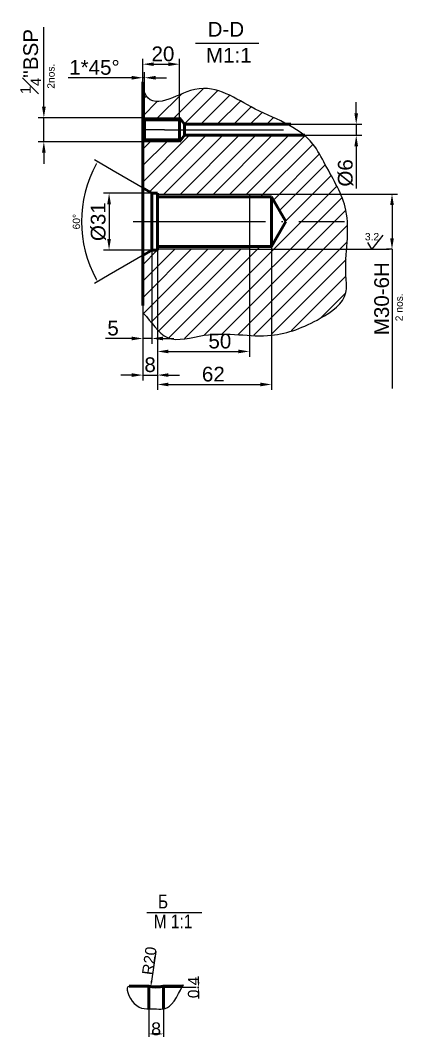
# Model space of a CAD drawing. Header units: millimetres. Extents: x -954 to 34898, y -2134 to 12006.
# Drawn here: x 16063 to 16272, y 1259 to 1813 of the extents above; entities that cross this region are included whole.
import ezdxf

# ---------------------------------------------------------------- set-up
doc = ezdxf.new("R2010")
doc.units = ezdxf.units.MM
doc.header["$LTSCALE"] = 3
doc.linetypes.add('ACAD_ISO04W100', pattern=[30, 24, -3, 0, -3])
doc.linetypes.add('ACAD_ISO05W100', pattern=[33, 24, -3, 0, -3, 0, -3])
for name, color, linetype, lineweight in [('контурная', 7, 'Continuous', 50), ('осевые', 1, 'ACAD_ISO04W100', 25), ('размерные', 7, 'Continuous', 25), ('размеры', 80, 'ACAD_ISO05W100', 25), ('тонкая', 7, 'Continuous', 20), ('тонкий', 7, 'Continuous', 20)]:
    doc.layers.add(name, color=color, linetype=linetype, lineweight=lineweight)
doc.layers.add('осевая', color=4, linetype='Continuous')
doc.styles.add('s1v4', font='arial.ttf', dxfattribs={"height": 4})
doc.styles.add('s2v4', font='arial.ttf', dxfattribs={"height": 8})
doc.styles.add('s3v2.5', font='arial.ttf', dxfattribs={"width": 0.8, "height": 7.5})
doc.styles.get("Standard").update_dxf_attribs({"font": 'arial.ttf'})
doc.dimstyles.new('s1v4', dxfattribs={"dimtxt": 4, "dimasz": 1.5, "dimexe": 2, "dimexo": 0, "dimgap": 0.7, "dimtad": 1, "dimtxsty": 'Standard', "dimcen": 2.5, "dimadec": 0, "dimazin": 0, "dimtfac": 1, "dimtix": 1, "dimtmove": 0, "dimatfit": 3, "dimfxl": 1, "dimlwd": -1, "dimlwe": 20, "dimarcsym": 0})
doc.dimstyles.new('s2v4', dxfattribs={"dimtxt": 8, "dimasz": 6, "dimexe": 3, "dimexo": 0, "dimgap": 1.5, "dimtad": 1, "dimtxsty": 'Standard', "dimcen": 2.5, "dimadec": 0, "dimazin": 0, "dimtfac": 1, "dimtmove": 0, "dimatfit": 3, "dimfxl": 1, "dimarcsym": 0})
pattern_1 = [(45, (15611.357, -15.4245), (-4.490128, 4.490128), [])]

# ---------------------------------------------------------------- blocks, each defined once
blk = doc.blocks.new('*D1412')
at = {"layer": 'Defpoints', "color": 0, "transparency": 16777216}
for p in [(16192.05, 1756.06), (16215.49, 1750.06), (16246.12, 1750.06)]:
    blk.add_point(p, dxfattribs=at)
at = {"layer": 'размерные', "color": 0, "lineweight": -2, "transparency": 16777216}
for p, q in [((16246.12, 1762.06), (16246.12, 1768.06)), ((16192.05, 1756.06), (16249.12, 1756.06)), ((16246.12, 1756.06), (16246.12, 1750.06)), ((16215.49, 1750.06), (16249.12, 1750.06)), ((16246.12, 1744.06), (16246.12, 1721.11))]:
    blk.add_line(p, q, dxfattribs=at)
at = {"layer": 'размерные', "color": 0, "transparency": 16777216}
for points in [[(16245.12, 1762.06), (16247.12, 1762.06), (16246.12, 1756.06)], [(16245.12, 1744.06), (16247.12, 1744.06), (16246.12, 1750.06)]]:
    blk.add_solid(points, dxfattribs=at)
at = {"layer": 'размерные', "color": 0, "transparency": 16777216, "insert": (16240.31, 1729.58), "char_height": 8, "attachment_point": 5, "rotation": 90}
blk.add_mtext('%%c6', dxfattribs=at)
blk = doc.blocks.new('*D1413')
at = {"layer": 'Defpoints', "color": 0, "transparency": 16777216}
for p in [(16150.01, 1788.76), (16150.01, 1759.56), (16130.01, 1757.49)]:
    blk.add_point(p, dxfattribs=at)
at = {"layer": 'размерные', "color": 0, "lineweight": -2, "transparency": 16777216}
for p, q in [((16130.01, 1757.49), (16130.01, 1791.76)), ((16136.01, 1788.76), (16144.01, 1788.76)), ((16150.01, 1759.56), (16150.01, 1791.76))]:
    blk.add_line(p, q, dxfattribs=at)
at = {"layer": 'размерные', "color": 0, "transparency": 16777216}
for points in [[(16136.01, 1789.76), (16136.01, 1787.76), (16130.01, 1788.76)], [(16144.01, 1789.76), (16144.01, 1787.76), (16150.01, 1788.76)]]:
    blk.add_solid(points, dxfattribs=at)
at = {"layer": 'размерные', "color": 0, "transparency": 16777216, "insert": (16141, 1794.34), "char_height": 8, "attachment_point": 5}
blk.add_mtext('20', dxfattribs=at)
blk = doc.blocks.new('*D1421')
at = {"layer": 'Defpoints', "color": 0, "transparency": 16777216}
for p in [(16130.01, 1781.37), (16130.01, 1757.49), (16131.01, 1757.49)]:
    blk.add_point(p, dxfattribs=at)
at = {"layer": 'размерные', "color": 0, "lineweight": -2, "transparency": 16777216}
for p, q in [((16124.01, 1781.37), (16089.5, 1781.37)), ((16130.01, 1757.49), (16130.01, 1784.37)), ((16131.01, 1781.37), (16130.01, 1781.37)), ((16131.01, 1757.49), (16131.01, 1784.37)), ((16137.01, 1781.37), (16143.01, 1781.37))]:
    blk.add_line(p, q, dxfattribs=at)
at = {"layer": 'размерные', "color": 0, "transparency": 16777216}
for points in [[(16124.01, 1782.37), (16124.01, 1780.37), (16130.01, 1781.37)], [(16137.01, 1782.37), (16137.01, 1780.37), (16131.01, 1781.37)]]:
    blk.add_solid(points, dxfattribs=at)
at = {"layer": 'размерные', "color": 0, "transparency": 16777216, "insert": (16103.75, 1786.96), "char_height": 8, "attachment_point": 5}
blk.add_mtext('1*45°', dxfattribs=at)
blk = doc.blocks.new('*D1422')
at = {"layer": 'Defpoints', "color": 0, "transparency": 16777216}
for p in [(16076.22, 1759.56), (16130.76, 1759.56), (16130.76, 1746.56)]:
    blk.add_point(p, dxfattribs=at)
at = {"layer": 'размерные', "color": 0, "lineweight": -2, "transparency": 16777216}
for p, q in [((16076.22, 1765.56), (16076.22, 1808.88)), ((16130.76, 1759.56), (16073.22, 1759.56)), ((16076.22, 1746.56), (16076.22, 1759.56)), ((16130.76, 1746.56), (16073.22, 1746.56)), ((16076.22, 1740.56), (16076.22, 1734.56))]:
    blk.add_line(p, q, dxfattribs=at)
at = {"layer": 'размерные', "color": 0, "transparency": 16777216}
for points in [[(16075.22, 1765.56), (16077.22, 1765.56), (16076.22, 1759.56)], [(16075.22, 1740.56), (16077.22, 1740.56), (16076.22, 1746.56)]]:
    blk.add_solid(points, dxfattribs=at)
at = {"layer": 'размерные', "color": 0, "transparency": 16777216, "insert": (16069.04, 1790.22), "char_height": 8, "attachment_point": 5, "rotation": 90}
blk.add_mtext("\\A1;{\\H0.7x;\\S1#4;}''BSP", dxfattribs=at)
blk = doc.blocks.new('*D1423')
at = {"layer": 'Defpoints', "color": 0, "transparency": 16777216}
for p in [(16135.01, 1718.56), (16111.69, 1687.56), (16135.01, 1687.56)]:
    blk.add_point(p, dxfattribs=at)
at = {"layer": 'размерные', "color": 0, "lineweight": -2, "transparency": 16777216}
for p, q in [((16135.01, 1718.56), (16108.69, 1718.56)), ((16111.69, 1712.56), (16111.69, 1693.56)), ((16135.01, 1687.56), (16108.69, 1687.56))]:
    blk.add_line(p, q, dxfattribs=at)
at = {"layer": 'размерные', "color": 0, "transparency": 16777216}
for points in [[(16110.69, 1712.56), (16112.69, 1712.56), (16111.69, 1718.56)], [(16110.69, 1693.56), (16112.69, 1693.56), (16111.69, 1687.56)]]:
    blk.add_solid(points, dxfattribs=at)
at = {"layer": 'размерные', "color": 0, "transparency": 16777216, "insert": (16105.88, 1703.06), "char_height": 8, "attachment_point": 5, "rotation": 90}
blk.add_mtext('%%c31', dxfattribs=at)
blk = doc.blocks.new('*D1414')
at = {"layer": 'Defpoints', "color": 0, "transparency": 16777216}
for p in [(16186.38, 1718.06), (16265.58, 1688.06), (16265.58, 1688.06)]:
    blk.add_point(p, dxfattribs=at)
at = {"layer": 'размерные', "color": 0, "lineweight": -2, "transparency": 16777216}
for p, q in [((16186.38, 1718.06), (16268.58, 1718.06)), ((16265.58, 1712.06), (16265.58, 1694.06)), ((16265.58, 1688.06), (16262.58, 1688.06)), ((16265.58, 1688.06), (16265.58, 1612.26))]:
    blk.add_line(p, q, dxfattribs=at)
at = {"layer": 'размерные', "color": 0, "transparency": 16777216}
for points in [[(16264.58, 1712.06), (16266.58, 1712.06), (16265.58, 1718.06)], [(16264.58, 1694.06), (16266.58, 1694.06), (16265.58, 1688.06)]]:
    blk.add_solid(points, dxfattribs=at)
at = {"layer": 'размерные', "color": 0, "transparency": 16777216, "insert": (16259.99, 1647.16), "char_height": 8, "attachment_point": 5, "rotation": 90}
blk.add_mtext('         M30-6H', dxfattribs=at)
blk = doc.blocks.new('*D1424')
at = {"layer": 'Defpoints', "color": 0, "transparency": 16777216}
for p in [(16138.01, 1689.56), (16200.01, 1689.56), (16200.01, 1614.44)]:
    blk.add_point(p, dxfattribs=at)
at = {"layer": 'размерные', "color": 0, "lineweight": -2, "transparency": 16777216}
for p, q in [((16138.01, 1689.56), (16138.01, 1611.44)), ((16200.01, 1689.56), (16200.01, 1611.44)), ((16144.01, 1614.44), (16194.01, 1614.44))]:
    blk.add_line(p, q, dxfattribs=at)
at = {"layer": 'размерные', "color": 0, "transparency": 16777216}
for points in [[(16144.01, 1615.44), (16144.01, 1613.44), (16138.01, 1614.44)], [(16194.01, 1615.44), (16194.01, 1613.44), (16200.01, 1614.44)]]:
    blk.add_solid(points, dxfattribs=at)
at = {"layer": 'размерные', "color": 0, "transparency": 16777216, "insert": (16168.41, 1620.03), "char_height": 8, "attachment_point": 5}
blk.add_mtext('62', dxfattribs=at)
blk = doc.blocks.new('*D1415')
at = {"layer": 'Defpoints', "color": 0, "transparency": 16777216}
for p in [(16138.01, 1689.56), (16188.01, 1688.06), (16188.01, 1632.41)]:
    blk.add_point(p, dxfattribs=at)
at = {"layer": 'размерные', "color": 0, "lineweight": -2, "transparency": 16777216}
for p, q in [((16138.01, 1689.56), (16138.01, 1629.41)), ((16188.01, 1688.06), (16188.01, 1629.41)), ((16144.01, 1632.41), (16182.01, 1632.41))]:
    blk.add_line(p, q, dxfattribs=at)
at = {"layer": 'размерные', "color": 0, "transparency": 16777216}
for points in [[(16144.01, 1633.41), (16144.01, 1631.41), (16138.01, 1632.41)], [(16182.01, 1633.41), (16182.01, 1631.41), (16188.01, 1632.41)]]:
    blk.add_solid(points, dxfattribs=at)
at = {"layer": 'размерные', "color": 0, "transparency": 16777216, "insert": (16171.95, 1638), "char_height": 8, "attachment_point": 5}
blk.add_mtext('50', dxfattribs=at)
blk = doc.blocks.new('*D1425')
at = {"layer": 'Defpoints', "color": 0, "transparency": 16777216}
for p in [(16130.01, 1689.45), (16138.01, 1689.56), (16138.01, 1619.56)]:
    blk.add_point(p, dxfattribs=at)
at = {"layer": 'размерные', "color": 0, "lineweight": -2, "transparency": 16777216}
for p, q in [((16130.01, 1689.45), (16130.01, 1616.56)), ((16138.01, 1689.56), (16138.01, 1616.56)), ((16124.01, 1619.56), (16118.01, 1619.56)), ((16130.01, 1619.56), (16138.01, 1619.56)), ((16144.01, 1619.56), (16150.01, 1619.56))]:
    blk.add_line(p, q, dxfattribs=at)
at = {"layer": 'размерные', "color": 0, "transparency": 16777216}
for points in [[(16124.01, 1620.56), (16124.01, 1618.56), (16130.01, 1619.56)], [(16144.01, 1620.56), (16144.01, 1618.56), (16138.01, 1619.56)]]:
    blk.add_solid(points, dxfattribs=at)
at = {"layer": 'размерные', "color": 0, "transparency": 16777216, "insert": (16134.01, 1625.15), "char_height": 8, "attachment_point": 5}
blk.add_mtext('8', dxfattribs=at)
blk = doc.blocks.new('*D1426')
at = {"layer": 'Defpoints', "color": 0, "transparency": 16777216}
for p in [(16130.01, 1689.45), (16135.01, 1689.45), (16135.01, 1639.48)]:
    blk.add_point(p, dxfattribs=at)
at = {"layer": 'размерные', "color": 0, "lineweight": -2, "transparency": 16777216}
for p, q in [((16130.01, 1689.45), (16130.01, 1636.48)), ((16135.01, 1689.45), (16135.01, 1636.48)), ((16124.01, 1639.48), (16109.7, 1639.48)), ((16135.01, 1639.48), (16130.01, 1639.48)), ((16141.01, 1639.48), (16147.01, 1639.48))]:
    blk.add_line(p, q, dxfattribs=at)
at = {"layer": 'размерные', "color": 0, "transparency": 16777216}
for points in [[(16124.01, 1640.48), (16124.01, 1638.48), (16130.01, 1639.48)], [(16141.01, 1640.48), (16141.01, 1638.48), (16135.01, 1639.48)]]:
    blk.add_solid(points, dxfattribs=at)
at = {"layer": 'размерные', "color": 0, "transparency": 16777216, "insert": (16113.85, 1645.05), "char_height": 8, "attachment_point": 5}
blk.add_mtext('5', dxfattribs=at)
blk = doc.blocks.new('*D1419')
at = {"layer": 'Defpoints', "color": 0, "transparency": 16777216}
for p in [(16113.9, 1730.74), (16135.01, 1718.56), (16097.7, 1714.37), (16135.01, 1687.56), (16111.69, 1674.09)]:
    blk.add_point(p, dxfattribs=at)
at = {"layer": 'размерные', "color": 0, "lineweight": 20, "transparency": 16777216}
for p, q in [((16113.9, 1730.74), (16103.7, 1736.63)), ((16111.69, 1674.09), (16103.7, 1669.48))]:
    blk.add_line(p, q, dxfattribs=at)
at = {"layer": 'размерные', "color": 0, "transparency": 16777216}
blk.add_arc((16161.85, 1703.06), 65.15, 151.3193, 208.6807, dxfattribs=at)
for points in [[(16104.48, 1734.44), (16104.92, 1734.2), (16105.44, 1735.63)], [(16104.92, 1671.91), (16104.48, 1671.67), (16105.44, 1670.48)]]:
    blk.add_solid(points, dxfattribs=at)
at = {"layer": 'размерные', "color": 0, "transparency": 16777216, "insert": (16093.96, 1703.06), "char_height": 4, "attachment_point": 5, "rotation": 90}
blk.add_mtext('60°', dxfattribs=at)

msp = doc.modelspace()

# ---------------------------------------------------------------- hatches: boundary and pattern name
at = {"layer": 'тонкая'}
h = msp.add_hatch(dxfattribs=at)
h.set_pattern_fill('ANSI31', color=256, scale=2, style=0)
h.set_pattern_definition(pattern_1)
edge = h.paths.add_edge_path()
edge.add_spline(control_points=[(16208.615, 1756.055), (16202.354, 1759.378), (16184.163, 1766.509), (16162.096, 1784.003), (16133.524, 1761.562), (16130.006, 1776.39)], knot_values=[226.2772042, 226.2772042, 226.2772042, 226.2772042, 247.3442324, 281.496873, 307.5203514, 307.5203514, 307.5203514, 307.5203514], degree=3, periodic=0)
edge.add_line((16130.006, 1776.39), (16130.006, 1759.555))
edge.add_line((16130.006, 1759.555), (16150.006, 1759.555))
edge.add_line((16150.006, 1759.555), (16152.692, 1756.055))
edge.add_line((16152.692, 1756.055), (16162.909, 1756.055))
edge.add_line((16162.909, 1756.055), (16208.615, 1756.055))
h = msp.add_hatch(dxfattribs=at)
h.set_pattern_fill('ANSI31', color=256, scale=2, style=0)
h.set_pattern_definition(pattern_1)
edge = h.paths.add_edge_path()
edge.add_spline(control_points=[(16240.804, 1686.683), (16240.504, 1682.31), (16240.12, 1675.116), (16241.055, 1667.853), (16240.69, 1665.317)], knot_values=[123.8992065, 123.8992065, 123.8992065, 123.8992065, 136.800384, 144.8420591, 144.8420591, 144.8420591, 144.8420591], degree=3, periodic=0)
edge.add_line((16240.457, 1679.926), (16240.455, 1680.057))
edge.add_line((16240.455, 1680.057), (16240.483, 1680.585))
edge.add_spline(control_points=[(16240.69, 1665.317), (16241.055, 1667.853), (16240.12, 1675.116), (16240.504, 1682.31), (16240.804, 1686.683)], knot_values=[123.8992065, 123.8992065, 123.8992065, 123.8992065, 131.9408817, 144.8420591, 144.8420591, 144.8420591, 144.8420591], degree=3, periodic=0)
edge.add_line((16240.804, 1686.683), (16241.359, 1695.346))
edge.add_line((16241.359, 1695.346), (16241.269, 1704.245))
edge.add_line((16241.269, 1704.245), (16240.676, 1708.627))
edge.add_line((16240.676, 1708.627), (16238.598, 1715.74))
edge.add_line((16238.598, 1715.74), (16235.523, 1722.576))
edge.add_line((16235.523, 1722.576), (16229.937, 1732.91))
edge.add_line((16229.937, 1732.91), (16223.699, 1743.769))
edge.add_line((16223.699, 1743.769), (16217.848, 1750.055))
edge.add_line((16217.848, 1750.055), (16152.692, 1750.055))
edge.add_line((16152.692, 1750.055), (16150.006, 1746.555))
edge.add_line((16150.006, 1746.555), (16130.046, 1746.555))
edge.add_line((16130.046, 1746.555), (16130.006, 1721.442))
edge.add_line((16130.006, 1721.442), (16135.006, 1718.555))
edge.add_line((16135.006, 1718.555), (16138.006, 1718.555))
edge.add_line((16138.006, 1718.555), (16138.006, 1718.055))
edge.add_line((16138.006, 1718.055), (16188.006, 1718.055))
edge.add_line((16188.006, 1718.055), (16188.006, 1716.555))
edge.add_line((16188.006, 1716.555), (16200.006, 1716.555))
edge.add_line((16200.006, 1716.555), (16207.8, 1703.055))
edge.add_line((16207.8, 1703.055), (16200.006, 1689.555))
edge.add_line((16200.006, 1689.555), (16188.006, 1689.555))
edge.add_line((16188.006, 1689.555), (16188.006, 1688.055))
edge.add_line((16188.006, 1688.055), (16138.006, 1688.055))
edge.add_line((16138.006, 1688.055), (16138.006, 1687.555))
edge.add_line((16138.006, 1687.555), (16135.006, 1687.555))
edge.add_line((16135.006, 1687.555), (16130.006, 1684.669))
edge.add_line((16130.006, 1684.669), (16130.006, 1653.089))
edge.add_line((16130.006, 1653.089), (16136.685, 1645.704))
edge.add_line((16136.685, 1645.704), (16140.695, 1641.694))
edge.add_spline(control_points=[(16140.695, 1641.694), (16140.868, 1641.559), (16141.042, 1641.427), (16141.219, 1641.3)], knot_values=[14.9744628, 14.9744628, 14.9744628, 14.9744628, 15.6665155, 15.6665155, 15.6665155, 15.6665155], degree=3, periodic=0)
edge.add_line((16141.219, 1641.3), (16146.831, 1639.107))
edge.add_line((16146.831, 1639.107), (16155.545, 1639.732))
edge.add_spline(control_points=[(16155.545, 1639.732), (16158.136, 1640.209), (16161.248, 1640.915), (16164.308, 1641.337), (16164.751, 1641.392)], knot_values=[31.0719502, 31.0719502, 31.0719502, 31.0719502, 38.4885104, 39.7484832, 39.7484832, 39.7484832, 39.7484832], degree=3, periodic=0)
edge.add_spline(control_points=[(16164.751, 1641.392), (16167.92, 1641.79), (16171.036, 1641.903), (16174.104, 1641.867)], knot_values=[39.7484832, 39.7484832, 39.7484832, 39.7484832, 48.756452, 48.756452, 48.756452, 48.756452], degree=3, periodic=0)
edge.add_spline(control_points=[(16174.104, 1641.867), (16178.84, 1641.812), (16183.464, 1641.405), (16188.006, 1641.152)], knot_values=[48.756452, 48.756452, 48.756452, 48.756452, 62.6560405, 62.6560405, 62.6560405, 62.6560405], degree=3, periodic=0)
edge.add_line((16188.006, 1641.152), (16204.802, 1641.912))
edge.add_line((16204.802, 1641.912), (16215.553, 1645.127))
edge.add_line((16215.553, 1645.127), (16224.9, 1649.541))
edge.add_line((16224.9, 1649.541), (16233.503, 1654.929))
edge.add_line((16233.503, 1654.929), (16239.061, 1660.816))
edge.add_line((16239.061, 1660.816), (16240.69, 1665.317))
edge.add_line((16240.69, 1665.317), (16240.55, 1673.123))
edge.add_line((16240.55, 1673.123), (16240.543, 1673.615))

# ---------------------------------------------------------------- linework, layer by layer
at = {"layer": 'контурная'}
for p, q in [((16130.006, 1730.16), (16130.006, 1779.043)), ((16131.006, 1758.516), (16130.006, 1759.516)), ((16131.006, 1758.516), (16131.006, 1747.516)), ((16131.006, 1753.055), (16131.006, 1758.516)), ((16150.006, 1758.516), (16131.006, 1758.516)), ((16150.006, 1747.516), (16150.006, 1758.516)), ((16162.909, 1756.055), (16152.692, 1756.055)), ((16162.909, 1756.055), (16210.493, 1756.055)), ((16130.006, 1753.055), (16131.006, 1753.055)), ((16162.909, 1750.055), (16152.692, 1750.055)), ((16162.909, 1750.055), (16218.215, 1750.055)), ((16131.006, 1747.516), (16130.006, 1746.516)), ((16131.006, 1747.516), (16150.006, 1747.516)), ((16130.006, 1689.447), (16130.006, 1730.16)), ((16135.006, 1718.555), (16130.006, 1721.442)), ((16138.006, 1718.555), (16135.006, 1718.555)), ((16135.006, 1718.555), (16135.006, 1687.555)), ((16138.006, 1687.555), (16138.006, 1718.555)), ((16200.006, 1716.555), (16138.006, 1716.555)), ((16200.006, 1689.555), (16200.006, 1716.555)), ((16130.006, 1689.447), (16130.006, 1678.489)), ((16135.006, 1687.555), (16130.006, 1684.669)), ((16135.006, 1687.555), (16138.006, 1687.555)), ((16138.006, 1689.555), (16200.006, 1689.555)), ((16130.006, 1678.489), (16130.006, 1657.364)), ((16122.624, 1286.899), (16133.262, 1286.899)), ((16133.262, 1274.59), (16133.262, 1286.899)), ((16141.071, 1286.899), (16151.55, 1286.899)), ((16141.262, 1286.899), (16141.262, 1274.654))]:
    msp.add_line(p, q, dxfattribs=at)
for points in [[(16150.006, 1746.555), (16152.692, 1750.055), (16152.692, 1756.055), (16150.006, 1759.555)], [(16200.006, 1716.555), (16207.8, 1703.055)], [(16200.006, 1689.555), (16207.8, 1703.055)]]:
    msp.add_lwpolyline(points, dxfattribs=at)
for centre, radius, start, end in [((16137.159, 1306.512), 20, 258.71956, 270), ((16137.254, 1308.226), 21.7, 259.40043, 280.6445), ((16137.159, 1306.512), 20, 274.87568, 281.28044)]:
    msp.add_arc(centre, radius, start, end, dxfattribs=at)
at = {"layer": 'осевая'}
msp.add_line((16141.822, 1753.055), (16130.006, 1753.055), dxfattribs=at)
at = {"layer": 'осевые'}
for p, q in [((16141.822, 1753.055), (16206.646, 1753.055)), ((16124.775, 1703.055), (16239.75, 1703.055))]:
    msp.add_line(p, q, dxfattribs=at)
at = {"layer": 'размерные'}
for p, q in [((16188.006, 1688.055), (16264.079, 1688.055)), ((16137.061, 1305.809), (16134.824, 1289.673)), ((16160.361, 1289.266), (16160.361, 1292.266)), ((16137.159, 1286.512), (16159.042, 1286.512)), ((16160.361, 1283.266), (16160.361, 1280.266)), ((16133.262, 1274.654), (16133.262, 1259.488)), ((16141.262, 1274.654), (16141.262, 1259.488)), ((16138.262, 1260.988), (16136.262, 1260.988))]:
    msp.add_line(p, q, dxfattribs=at)
msp.add_lwpolyline([(16260.625, 1695.718), (16254.634, 1688.055), (16252.515, 1691.725)], dxfattribs=at)
for points in [[(16134.329, 1289.742), (16135.319, 1289.605), (16134.412, 1286.702)], [(16159.861, 1289.266), (16160.861, 1289.266), (16160.361, 1286.266)], [(16159.861, 1283.266), (16160.861, 1283.266), (16160.361, 1286.266)], [(16136.262, 1261.488), (16136.262, 1260.488), (16133.262, 1260.988)], [(16138.262, 1261.488), (16138.262, 1260.488), (16141.262, 1260.988)]]:
    msp.add_solid(points, dxfattribs=at)
at = {"layer": 'размеры'}
msp.add_line((16137.159, 1286.512), (16159.042, 1286.512), dxfattribs=at)
at = {"layer": 'тонкая'}
for p, q in [((16158.66, 1800.232), (16193.127, 1800.232)), ((16130.006, 1759.555), (16150.006, 1759.555)), ((16150.006, 1759.555), (16150.006, 1746.555)), ((16150.006, 1746.555), (16130.006, 1746.555)), ((16135.006, 1718.555), (16113.897, 1730.743)), ((16138.006, 1718.555), (16138.006, 1718.055)), ((16138.006, 1718.055), (16188.006, 1718.055)), ((16188.006, 1718.055), (16188.006, 1688.055)), ((16135.006, 1687.555), (16111.691, 1674.094)), ((16188.006, 1688.055), (16138.006, 1688.055)), ((16132.294, 1327.059), (16162.211, 1327.059))]:
    msp.add_line(p, q, dxfattribs=at)
for points, start_tangent, end_tangent in [([(16130.397, 1653.089), (16143.507, 1639.979), (16163.418, 1641.208), (16200.006, 1641.208), (16226.54, 1650.449), (16240.531, 1664.44), (16240.531, 1673.42), (16240.531, 1709.341), (16229.319, 1734.05), (16222.578, 1745.269), (16188.939, 1765.512), (16155.95, 1774.351), (16130.006, 1776.39), (16130.006, 1779.043)], (0.7071068, -0.7071068), (0.7071068, -0.7071068)), ([(16122.915, 1286.899), (16125.424, 1277.536), (16136.311, 1274.619), (16145.7, 1277.135), (16151.899, 1286.899)], (-0.9978994, 0.0647819), (-0.258819, -0.9659258))]:
    msp.add_spline(points, degree=3, dxfattribs=dict(at, start_tangent=start_tangent, end_tangent=end_tangent))
at = {"layer": 'тонкий'}
for p, q in [((16133.262, 1286.899), (16133.262, 1274.59)), ((16141.071, 1286.899), (16151.899, 1286.899)), ((16141.071, 1286.899), (16141.262, 1286.899))]:
    msp.add_line(p, q, dxfattribs=at)

# ---------------------------------------------------------------- texts
at = {"layer": 'контурная', "style": 's2v4'}
for s, p in [('D-D', (16165.289, 1803.76)), ('M1:1', (16164.405, 1789.644))]:
    msp.add_text(s, height=8, dxfattribs=at).set_placement(p)
at = {"layer": 'контурная', "style": 's3v2.5', "width": 0.8}
for s, p in [('Б', (16138.277, 1329.3)), ('М 1:1', (16136.033, 1318.472))]:
    msp.add_text(s, height=7.5, dxfattribs=at).set_placement(p)
at = {"layer": 'размерные', "style": 's1v4'}
for s, p in [('2nos.', (16082.072, 1775.403)), ('2 nos.', (16271.463, 1648.845))]:
    msp.add_text(s, height=4, rotation=90, dxfattribs=at).set_placement(p)
msp.add_text('3.2', height=4, dxfattribs=at).set_placement((16250.842, 1692.878))
at = {"layer": 'размерные', "char_height": 6, "attachment_point": 5}
for s, insert, rotation in [('R20', (16133.593, 1300.765), 82.10711), ('0.4', (16157.619, 1286.266), 90)]:
    msp.add_mtext(s, dxfattribs=dict(at, insert=insert, rotation=rotation))
at = {"layer": 'размерные', "insert": (16137.262, 1263.73), "char_height": 7, "attachment_point": 5}
msp.add_mtext('8', dxfattribs=at)

# ---------------------------------------------------------------- dimensions: what is measured, and where the dimension line sits
at = {"layer": 'размерные'}
for base, p1, p2, text, picture, middle in [((16076.216, 1759.555), (16130.756, 1746.555), (16130.756, 1759.555), "\\A1;{\\H0.7x;\\S1#4;}''BSP", '*D1422', (16076.216, 1790.216)), ((16246.117, 1750.055), (16192.052, 1756.055), (16215.488, 1750.055), '%%c<>', '*D1412', (16246.117, 1729.584)), ((16111.691, 1687.555), (16135.006, 1718.555), (16135.006, 1687.555), '%%c<>', '*D1423', (16111.691, 1703.055)), ((16265.579, 1688.055), (16186.384, 1718.055), (16265.579, 1688.055), '         M30-6H', '*D1414', (16265.579, 1647.158))]:
    dim = msp.add_linear_dim(base=base, p1=p1, p2=p2, angle=90, text=text, dimstyle='s2v4', dxfattribs=at)
    dim.commit()
    dim.dimension.update_dxf_attribs({"geometry": picture, "text_midpoint": middle, "dimtype": 160})
for base, p1, p2, picture, middle in [((16150.006, 1788.756), (16130.006, 1757.491), (16150.006, 1759.555), '*D1413', (16141, 1788.756)), ((16135.006, 1639.479), (16130.006, 1689.447), (16135.006, 1689.447), '*D1426', (16113.854, 1639.479)), ((16138.006, 1619.563), (16130.006, 1689.447), (16138.006, 1689.555), '*D1425', (16134.006, 1619.563)), ((16200.006, 1614.445), (16138.006, 1689.555), (16200.006, 1689.555), '*D1424', (16168.406, 1614.445)), ((16188.006, 1632.413), (16138.006, 1689.555), (16188.006, 1688.055), '*D1415', (16171.947, 1632.413))]:
    dim = msp.add_linear_dim(base=base, p1=p1, p2=p2, dimstyle='s2v4', dxfattribs=at)
    dim.commit()
    dim.dimension.update_dxf_attribs({"geometry": picture, "text_midpoint": middle, "dimtype": 160})
dim = msp.add_linear_dim(base=(16130.006, 1781.372), p1=(16131.006, 1757.491), p2=(16130.006, 1757.491), text='<>*45°', dimstyle='s2v4', dxfattribs=at)
dim.commit()
dim.dimension.update_dxf_attribs({"geometry": '*D1421', "text_midpoint": (16103.753, 1781.372), "dimtype": 160})
dim = msp.add_angular_dim_2l(base=(16097.697, 1714.368), line1=((16135.006, 1687.555), (16111.691, 1674.094)), line2=((16135.006, 1718.555), (16113.897, 1730.743)), dimstyle='s1v4', dxfattribs=at)
dim.commit()
dim.dimension.update_dxf_attribs({"geometry": '*D1419', "text_midpoint": (16093.965, 1703.055)})

doc.saveas('drawing.dxf')
